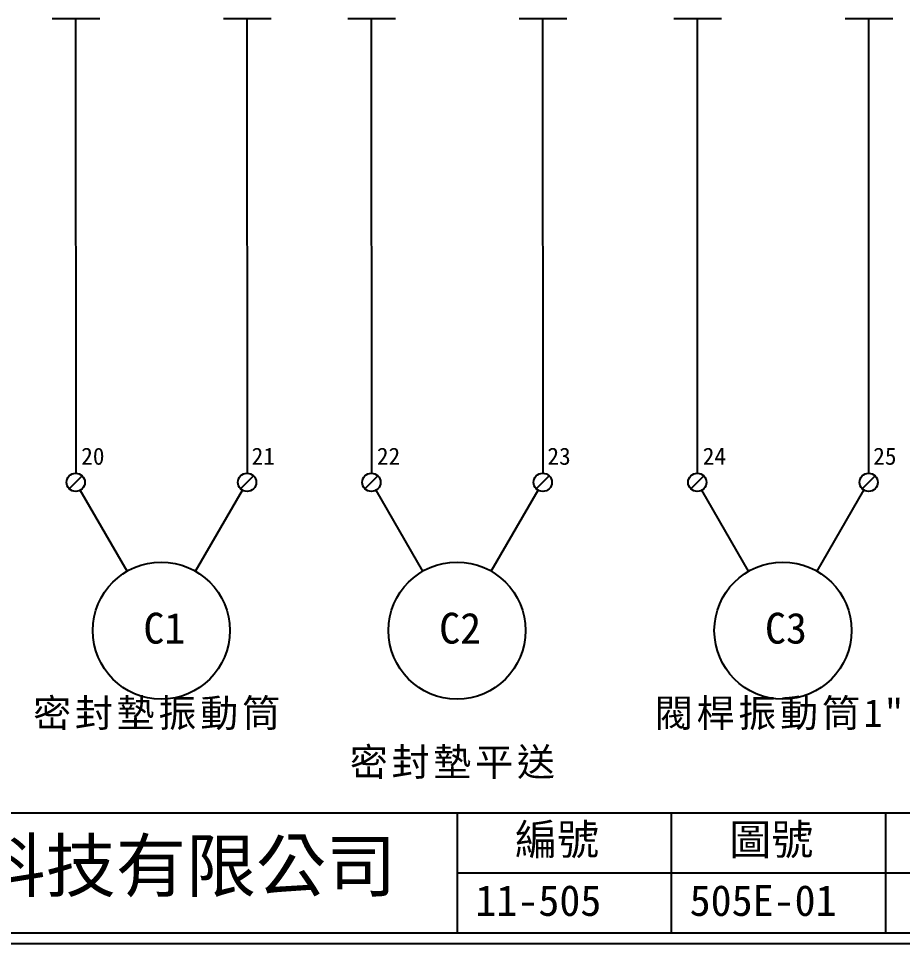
# Model space of a CAD drawing. Extents: x 10 to 297, y 3 to 207.
# Drawn here: x 94.5 to 197.7, y 3 to 111 of the extents above; entities that cross this region are included whole.
import ezdxf

# ---------------------------------------------------------------- set-up
doc = ezdxf.new("R2010")
doc.units = 0
doc.layers.get('0').update_dxf_attribs({"linetype": 'CONTINUOUS'})
doc.layers.add('圖框層', color=7, linetype='CONTINUOUS')
doc.layers.add('標尺寸層', color=3, linetype='CONTINUOUS')
doc.styles.add('STSL', font='KAIU.TTF')
doc.styles.add('標楷體', font='KAIU.TTF')

msp = doc.modelspace()

# ---------------------------------------------------------------- linework, layer by layer
for p, q in [((101.18, 110.96), (101.21, 57.89)), ((121.18, 110.96), (121.21, 57.89)), ((135.7, 110.96), (135.72, 57.89)), ((155.7, 110.96), (155.72, 57.89)), ((173.72, 110.96), (173.75, 57.89)), ((193.72, 110.96), (193.75, 57.89)), ((101.97, 57.58), (100.45, 56.06)), ((121.97, 57.58), (120.45, 56.06)), ((136.48, 57.58), (134.96, 56.06)), ((156.48, 57.58), (154.96, 56.06)), ((174.5, 57.58), (172.99, 56.06)), ((194.5, 57.58), (192.99, 56.06)), ((107.2, 46.45), (101.74, 55.89)), ((115.2, 46.45), (120.66, 55.9)), ((141.71, 46.45), (136.26, 55.89)), ((149.71, 46.45), (155.17, 55.9)), ((179.74, 46.45), (174.28, 55.89)), ((187.74, 46.45), (193.2, 55.9))]:
    msp.add_line(p, q)
for centre, radius in [((101.21, 56.82), 1.07), ((121.21, 56.82), 1.07), ((135.72, 56.82), 1.07), ((155.72, 56.82), 1.07), ((173.75, 56.82), 1.07), ((193.75, 56.82), 1.07), ((111.2, 39.52), 8), ((145.71, 39.52), 8), ((183.74, 39.52), 8)]:
    msp.add_circle(centre, radius)
at = {"layer": '圖框層', "color": 7}
for p, q in [((11.25, 18.25), (295.75, 18.25)), ((145.75, 4.25), (145.75, 18.25)), ((170.75, 4.25), (170.75, 18.25)), ((195.75, 4.25), (195.75, 18.25)), ((145.75, 11.25), (295.75, 11.25)), ((11.25, 4.25), (295.75, 4.25)), ((10, 3), (297, 3))]:
    msp.add_line(p, q, dxfattribs=at)
at = {"layer": '標尺寸層', "color": 7}
for p, q in [((98.46, 110.96), (104.03, 110.96)), ((118.46, 110.96), (124.03, 110.96)), ((132.97, 110.96), (138.54, 110.96)), ((152.97, 110.96), (158.54, 110.96)), ((171, 110.96), (176.57, 110.96)), ((191, 110.96), (196.57, 110.96))]:
    msp.add_line(p, q, dxfattribs=at)

# ---------------------------------------------------------------- texts
at = {"color": 0, "char_height": 3.25, "width": 29.841, "attachment_point": 2, "style": '標楷體'}
for s, insert in [('{\\T1.1;密封墊振動筒}', (110.87, 31.52)), ('{\\T1.1;閥桿振動筒1"}', (183.41, 31.52)), ('{\\T1.1;密封墊平送}', (145.39, 25.81))]:
    msp.add_mtext(s, dxfattribs=dict(at, insert=insert))
at = {"layer": '圖框層', "color": 4, "style": 'STSL'}
for s, height, p in [('20', 2, (101.85, 58.87)), ('21', 2, (121.74, 58.87)), ('22', 2, (136.36, 58.87)), ('23', 2, (156.26, 58.87)), ('24', 2, (174.39, 58.87)), ('25', 2, (194.28, 58.87)), ('C1', 3.6, (109.11, 38)), ('C2', 3.6, (143.63, 38)), ('C3', 3.6, (181.65, 38)), ('編號', 3.6, (152.47, 13.34)), ('圖號', 3.6, (177.47, 13.34)), ('泓陞自動化科技有限公司', 6, (48.6, 9.08)), ('11-505', 3.6, (147.86, 6.22)), ('505E-01', 3.6, (172.86, 6.22))]:
    msp.add_text(s, height=height, dxfattribs=at).set_placement(p)

doc.saveas('drawing.dxf')
